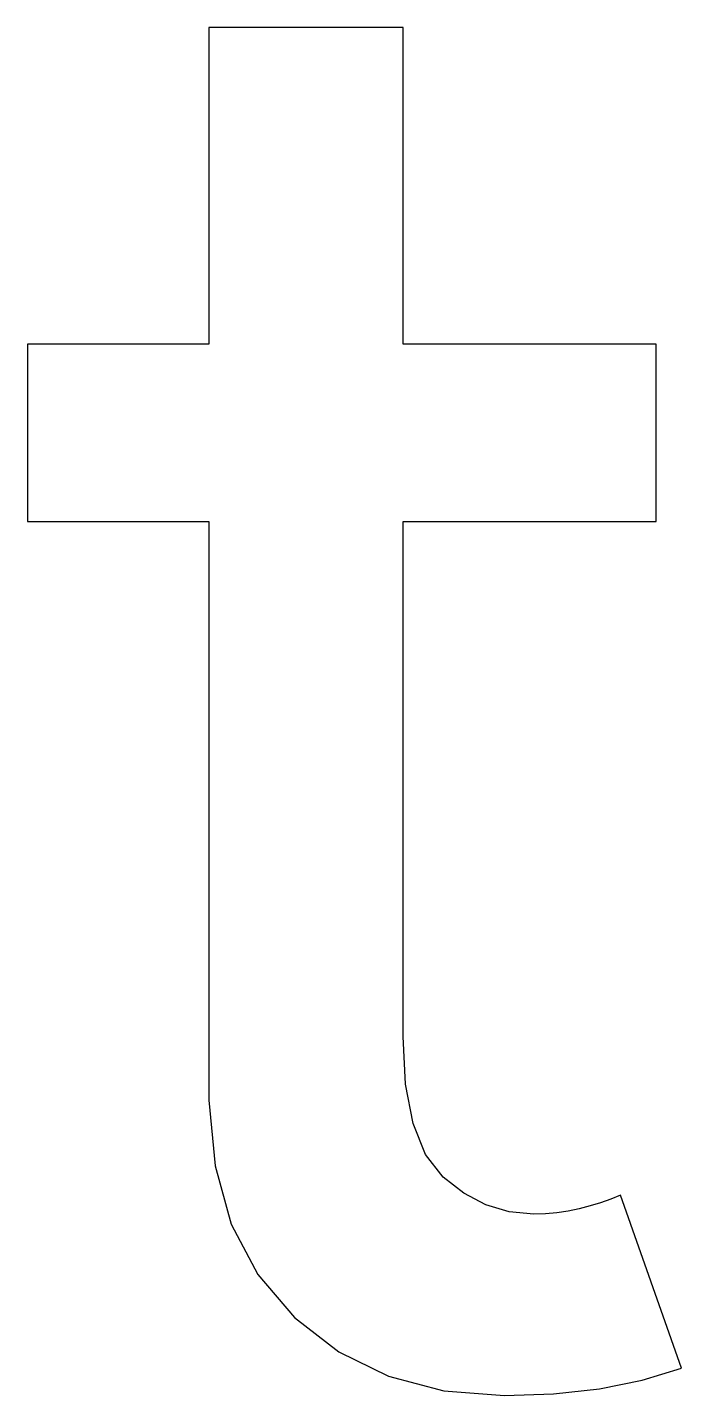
# Model space of a CAD drawing. Header units: metres. Extents: x 0.8 to 11.1, y -0.3 to 21.3.
import ezdxf

# ---------------------------------------------------------------- set-up
doc = ezdxf.new("R2010")
doc.units = ezdxf.units.M

msp = doc.modelspace()

# ---------------------------------------------------------------- linework, layer by layer
for p, q in [((6.735, 21.34), (3.668, 21.34)), ((3.668, 21.34), (3.668, 16.339)), ((6.735, 16.339), (6.735, 21.34)), ((3.668, 16.339), (0.8, 16.339)), ((0.8, 16.339), (0.8, 13.538)), ((10.737, 16.339), (6.735, 16.339)), ((10.737, 13.538), (10.737, 16.339)), ((0.8, 13.538), (3.668, 13.538)), ((3.668, 13.538), (3.668, 4.401)), ((6.735, 5.402), (6.735, 13.538)), ((6.735, 13.538), (10.737, 13.538)), ((6.775, 4.651), (6.735, 5.402)), ((6.893, 4.03), (6.775, 4.651)), ((3.668, 4.401), (3.765, 3.361)), ((7.092, 3.542), (6.893, 4.03)), ((7.369, 3.184), (7.092, 3.542)), ((3.765, 3.361), (4.022, 2.442)), ((7.696, 2.929), (7.369, 3.184)), ((8.044, 2.747), (7.696, 2.929)), ((10.017, 2.838), (9.857, 2.78)), ((10.17, 2.901), (10.017, 2.838)), ((11.137, 0.167), (10.17, 2.901)), ((8.413, 2.637), (8.044, 2.747)), ((8.803, 2.601), (8.413, 2.637)), ((8.985, 2.606), (8.803, 2.601)), ((9.166, 2.622), (8.985, 2.606)), ((9.344, 2.648), (9.166, 2.622)), ((9.52, 2.684), (9.344, 2.648)), ((9.692, 2.729), (9.52, 2.684)), ((9.857, 2.78), (9.692, 2.729)), ((4.022, 2.442), (4.44, 1.644)), ((4.44, 1.644), (5.018, 0.967)), ((5.018, 0.967), (5.719, 0.427)), ((5.719, 0.427), (6.506, 0.041)), ((6.506, 0.041), (7.378, -0.19)), ((10.512, -0.023), (11.137, 0.167)), ((7.378, -0.19), (8.336, -0.267)), ((9.111, -0.24), (9.837, -0.158)), ((9.837, -0.158), (10.512, -0.023)), ((8.336, -0.267), (9.111, -0.24))]:
    msp.add_line(p, q)

doc.saveas('drawing.dxf')
